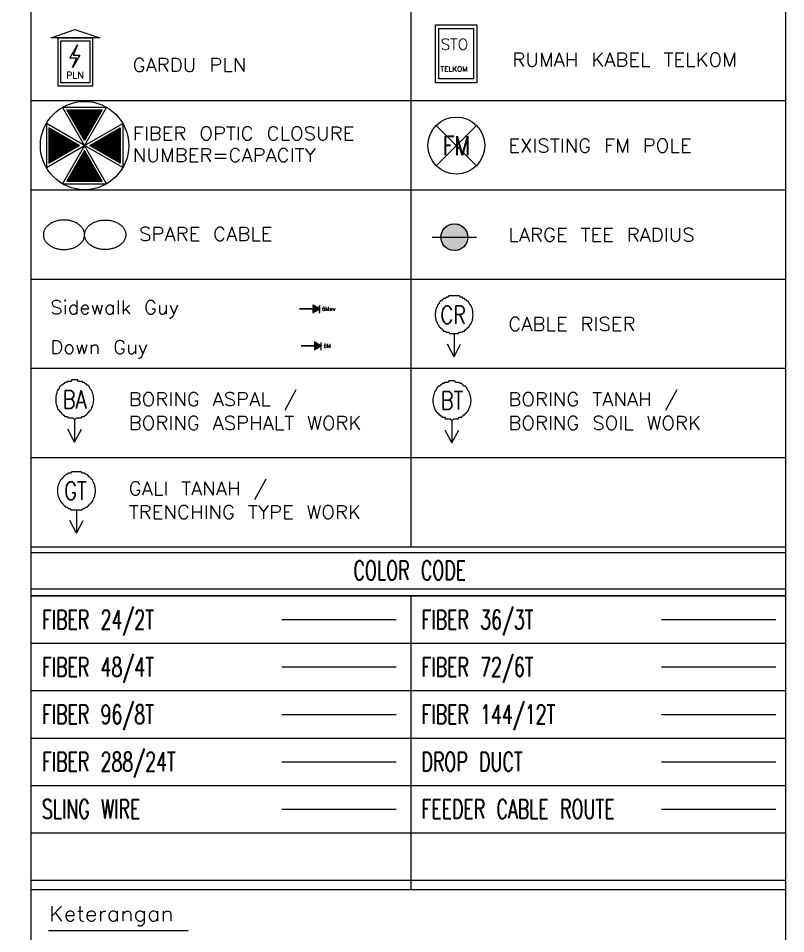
# Model space of a CAD drawing. Extents: x 2091.8 to 2122.7, y 1552.4 to 1562.7.
# Drawn here: x 2120.623 to 2122.715, y 1557.776 to 1560.271 of the extents above; entities that cross this region are included whole.
import ezdxf
from ezdxf.enums import TextEntityAlignment as Align

# ---------------------------------------------------------------- set-up
doc = ezdxf.new("R2010")
doc.units = 0
doc.linetypes.add('DASHED', pattern=[19.05, 12.7, -6.35])
doc.layers.get('0').update_dxf_attribs({"linetype": 'CONTINUOUS'})
for name, color, linetype in [('BA', 255, 'CONTINUOUS'), ('BT', 7, 'CONTINUOUS'), ('CLOSURE', 1, 'CONTINUOUS'), ('COIL', 1, 'CONTINUOUS'), ('CR', 255, 'CONTINUOUS'), ('DROP_DUCT', 170, 'DASHED'), ('EXT_FM_POLE', 7, 'CONTINUOUS'), ('FEEDER', 7, 'CONTINUOUS'), ('FO_144_CORE', 62, 'CONTINUOUS'), ('FO_24_CORE', 3, 'CONTINUOUS'), ('FO_288_CORE', 30, 'CONTINUOUS'), ('FO_36_CORE', 232, 'CONTINUOUS'), ('FO_48_CORE', 6, 'CONTINUOUS'), ('FO_72_CORE', 34, 'CONTINUOUS'), ('FO_96_CORE', 1, 'CONTINUOUS'), ('GARDU_PLN', 7, 'CONTINUOUS'), ('GT', 7, 'CONTINUOUS'), ('LARGE_TEE_RADIUS', 172, 'CONTINUOUS'), ('NEW_DOWN_GUY', 7, 'CONTINUOUS'), ('NEW_SIDEWALK_GUY', 7, 'CONTINUOUS'), ('PLN', 250, 'CONTINUOUS'), ('RUMAH_KABEL_TELKOM', 7, 'CONTINUOUS'), ('SLING_WIRE', 4, 'CONTINUOUS'), ('TELKOM', 5, 'CONTINUOUS'), ('TITLE_BLOCK', 7, 'CONTINUOUS')]:
    doc.layers.add(name, color=color, linetype=linetype)
doc.styles.add('MANNO', font='txt.shx', dxfattribs={"height": 1.8})
doc.styles.add('MANTP', font='txt.shx', dxfattribs={"height": 1.4})
doc.styles.get("Standard").update_dxf_attribs({"font": 'txt.shx'})
doc.styles.add('TITLE_BLOCK_2', font='txt.shx')
doc.styles.add('TITLE_BLOCK_3', font='txt.shx')
doc.styles.add('TITLE_BLOCK_V21_-_DEFAULT0', font='txt.shx')
doc.styles.add('TITLE_BLOCK_V21_-_DEFAULT1', font='txt.shx')

# ---------------------------------------------------------------- blocks, each defined once
blk = doc.blocks.new('GT1')
at = {"layer": 'TITLE_BLOCK', "color": 7, "linetype": 'CONTINUOUS'}
for p, q in [((710893.5, 9312491.79), (710893.5, 9312484.06)), ((710893.5, 9312484.06), (710891.27, 9312488.3)), ((710893.5, 9312484.06), (710895.77, 9312488.3))]:
    blk.add_line(p, q, dxfattribs=at)
at = {"layer": 'TITLE_BLOCK', "color": 7, "linetype": 'CONTINUOUS', "flags": 128}
blk.add_lwpolyline([(710899.85, 9312498.22), (710899.85, 9312498.7), (710899.8, 9312498.7), (710899.76, 9312499.12), (710899.76, 9312499.55), (710899.64, 9312499.55), (710899.59, 9312500.02), (710899.46, 9312500.47), (710899.33, 9312500.47), (710899.17, 9312500.94), (710899.09, 9312501.36), (710898.95, 9312501.36), (710898.82, 9312501.79), (710898.57, 9312501.79), (710898.4, 9312502.26), (710898.22, 9312502.26), (710897.98, 9312502.68), (710897.81, 9312502.68), (710897.51, 9312503.16), (710897.3, 9312503.16), (710897.04, 9312503.63), (710896.76, 9312503.63), (710896.48, 9312503.63), (710896.24, 9312504.07), (710895.94, 9312504.07), (710895.65, 9312504.07), (710895.35, 9312504.07), (710895.02, 9312504.45), (710894.76, 9312504.45), (710894.38, 9312504.45), (710894.11, 9312504.45), (710893.8, 9312504.45), (710893.5, 9312504.45), (710893.18, 9312504.45), (710892.88, 9312504.45), (710892.56, 9312504.45), (710892.24, 9312504.45), (710891.99, 9312504.45), (710891.66, 9312504.07), (710891.32, 9312504.07), (710891.05, 9312504.07), (710890.76, 9312504.07), (710890.47, 9312503.63), (710890.22, 9312503.63), (710889.96, 9312503.63), (710889.72, 9312503.16), (710889.45, 9312503.16), (710889.23, 9312502.68), (710889.03, 9312502.68), (710888.79, 9312502.26), (710888.62, 9312502.26), (710888.37, 9312501.79), (710888.15, 9312501.79), (710888.06, 9312501.36), (710887.91, 9312501.36), (710887.72, 9312500.94), (710887.59, 9312500.47), (710887.51, 9312500.47), (710887.45, 9312500.02), (710887.35, 9312499.55), (710887.26, 9312499.55), (710887.23, 9312499.12), (710887.18, 9312498.7), (710887.18, 9312498.7), (710887.18, 9312498.22), (710887.18, 9312497.79), (710887.18, 9312497.79), (710887.23, 9312497.28), (710887.26, 9312496.83), (710887.35, 9312496.83), (710887.45, 9312496.34), (710887.51, 9312495.9), (710887.59, 9312495.9), (710887.72, 9312495.46), (710887.91, 9312495.01), (710888.06, 9312495.01), (710888.15, 9312494.57), (710888.37, 9312494.57), (710888.62, 9312494.11), (710888.79, 9312494.11), (710889.03, 9312493.63), (710889.23, 9312493.63), (710889.45, 9312493.21), (710889.72, 9312493.21), (710889.96, 9312492.75), (710890.22, 9312492.75), (710890.47, 9312492.75), (710890.76, 9312492.29), (710891.05, 9312492.29), (710891.32, 9312492.29), (710891.66, 9312491.88), (710891.99, 9312491.88), (710892.24, 9312491.88), (710892.56, 9312491.88), (710892.88, 9312491.88), (710893.18, 9312491.88), (710893.5, 9312491.88), (710893.8, 9312491.88), (710894.11, 9312491.88), (710894.38, 9312491.88), (710894.76, 9312491.88), (710895.02, 9312491.88), (710895.35, 9312491.88), (710895.65, 9312492.29), (710895.94, 9312492.29), (710896.24, 9312492.29), (710896.48, 9312492.75), (710896.76, 9312492.75), (710897.04, 9312492.75), (710897.3, 9312493.21), (710897.51, 9312493.21), (710897.81, 9312493.63), (710897.98, 9312493.63), (710898.22, 9312494.11), (710898.4, 9312494.11), (710898.57, 9312494.57), (710898.82, 9312494.57), (710898.95, 9312495.01), (710899.09, 9312495.01), (710899.17, 9312495.46), (710899.33, 9312495.9), (710899.46, 9312495.9), (710899.59, 9312496.34), (710899.64, 9312496.83), (710899.76, 9312496.83), (710899.76, 9312497.28), (710899.8, 9312497.79), (710899.85, 9312497.79), (710899.85, 9312498.22)], dxfattribs=at)
at = {"layer": 'TITLE_BLOCK', "color": 7, "linetype": 'CONTINUOUS', "style": 'TITLE_BLOCK_V21_-_DEFAULT1', "width": 0.799069}
blk.add_text('GT', height=5.929, dxfattribs=at).set_placement((710893.18, 9312495.19), align=Align.CENTER)
blk = doc.blocks.new('*U58')
at = {"linetype": 'CONTINUOUS'}
for p, q in [((-7.17, 0), (-4.98, 1.31)), ((-4.98, 1.31), (-4.98, 0)), ((-7.17, 0), (-7.17, 0)), ((-7.17, -0.01), (-7.17, 0)), ((-4.98, -1.31), (-7.17, -0.01)), ((-7.17, -0.01), (-7.17, -0.01)), ((-4.98, 0), (-5, 0)), ((-5, 0), (-5, -0.01)), ((-5, -0.01), (-4.98, -1.31)), ((-5, -0.01), (-5, -0.01))]:
    blk.add_line(p, q, dxfattribs=at)
at = {"linetype": 'CONTINUOUS', "extrusion": (0, 0, -1)}
for points in [[(4.98, 1.31), (4.98, 0), (7.17, 0)], [(7.17, 0), (5, 0), (7.17, 0)], [(7.17, 0), (4.98, 0), (5, 0)], [(7.17, 0), (5, -0.01), (7.17, -0.01)], [(7.17, 0), (5, 0), (5, -0.01)], [(7.17, -0.01), (5, -0.01), (4.98, -1.31)], [(7.17, -0.01), (5, -0.01), (7.17, -0.01)], [(7.17, -0.01), (5, -0.01), (5, -0.01)]]:
    blk.add_solid(points, dxfattribs=at)
blk = doc.blocks.new('10MGUY')
at = {"color": 5}
for p, q in [((-4.97, 1.32), (-7.17, -0.01)), ((-4.98, 1.32), (-7.17, -0.01)), ((-7.16, -1.26), (-7.17, 1.24)), ((-7.17, -1.26), (-7.17, 1.24)), ((-5, 0), (0, 0)), ((-4.98, -1.31), (-4.98, 1.32)), ((-4.97, -1.31), (-4.97, 1.32)), ((-7.17, -0.01), (-4.97, -1.31))]:
    blk.add_line(p, q, dxfattribs=at)
at = {"const_width": 0.5}
for points in [[(0, 0), (-4.98, 0.01), (-4.98, 1.31), (-7.17, -0.01), (-4.98, -1.31), (-5, 0)], [(-7.17, -1.26), (-7.17, 1.6)]]:
    blk.add_lwpolyline(points, dxfattribs=at)
at = {"linetype": 'CONTINUOUS'}
blk.add_blockref('*U58', (0, 0), dxfattribs=at)
at = {"style": 'MANNO'}
blk.add_attdef('SIZE', text='', height=1.8, rotation=0.0531, dxfattribs=at).set_placement((-2.74, 1.81), align=Align.CENTER)
at = {"color": 8, "style": 'MANTP'}
blk.add_attdef('TYPE', text='', height=1.4, rotation=0.0531, dxfattribs=at).set_placement((-8.11, -0.01), align=Align.MIDDLE_RIGHT)
blk = doc.blocks.new('*X36')
at = {"color": 0}
for p, q in [((-2.777, -1.372), (-2.777, 1.372)), ((-2.745, -1.354), (-2.745, 1.354)), ((-2.713, -1.335), (-2.713, 1.335)), ((-2.681, -1.317), (-2.681, 1.317)), ((-2.65, -1.299), (-2.65, 1.299)), ((-2.618, -1.28), (-2.618, 1.28)), ((-2.586, -1.262), (-2.586, 1.262)), ((-2.554, -1.244), (-2.554, 1.244)), ((-2.523, -1.225), (-2.523, 1.225)), ((-2.491, -1.207), (-2.491, 1.207)), ((-2.459, -1.189), (-2.459, 1.189)), ((-2.427, -1.17), (-2.427, 1.17)), ((-2.396, -1.152), (-2.396, 1.152)), ((-2.364, -1.134), (-2.364, 1.134)), ((-2.332, -1.115), (-2.332, 1.115)), ((-2.3, -1.097), (-2.3, 1.097)), ((-2.269, -1.079), (-2.269, 1.079)), ((-2.237, -1.061), (-2.237, 1.061)), ((-2.205, -1.042), (-2.205, 1.042)), ((-2.173, -1.024), (-2.173, 1.024)), ((-2.142, -1.006), (-2.142, 1.006)), ((-2.11, -0.987), (-2.11, 0.987)), ((-2.078, -0.969), (-2.078, 0.969)), ((-2.046, -0.951), (-2.046, 0.951)), ((-2.015, -0.932), (-2.015, 0.932)), ((-1.983, -0.914), (-1.983, 0.914)), ((-1.951, -0.896), (-1.951, 0.896)), ((-1.919, -0.877), (-1.919, 0.877)), ((-1.888, -0.859), (-1.888, 0.859)), ((-1.856, -0.841), (-1.856, 0.841)), ((-1.824, -0.822), (-1.824, 0.822)), ((-1.792, -0.804), (-1.792, 0.804)), ((-1.761, -0.786), (-1.761, 0.786)), ((-1.729, -0.767), (-1.729, 0.767)), ((-1.697, -0.749), (-1.697, 0.749)), ((-1.665, -0.731), (-1.665, 0.731)), ((1.668, -0.732), (1.668, 0.732)), ((1.7, -0.751), (1.7, 0.751)), ((1.732, -0.769), (1.732, 0.769)), ((1.764, -0.787), (1.764, 0.787)), ((1.795, -0.806), (1.795, 0.806)), ((1.827, -0.824), (1.827, 0.824)), ((1.859, -0.842), (1.859, 0.842)), ((1.891, -0.861), (1.891, 0.861)), ((1.922, -0.879), (1.922, 0.879)), ((1.954, -0.897), (1.954, 0.897)), ((1.986, -0.916), (1.986, 0.916)), ((2.018, -0.934), (2.018, 0.934)), ((2.049, -0.952), (2.049, 0.952)), ((2.081, -0.971), (2.081, 0.971)), ((2.113, -0.989), (2.113, 0.989)), ((2.145, -1.007), (2.145, 1.007)), ((2.176, -1.026), (2.176, 1.026)), ((2.208, -1.044), (2.208, 1.044)), ((2.24, -1.062), (2.24, 1.062)), ((2.272, -1.081), (2.272, 1.081)), ((2.303, -1.099), (2.303, 1.099)), ((2.335, -1.117), (2.335, 1.117)), ((2.367, -1.136), (2.367, 1.136)), ((2.399, -1.154), (2.399, 1.154)), ((2.43, -1.172), (2.43, 1.172)), ((2.462, -1.191), (2.462, 1.191)), ((2.494, -1.209), (2.494, 1.209)), ((2.526, -1.227), (2.526, 1.227)), ((2.557, -1.246), (2.557, 1.246)), ((2.589, -1.264), (2.589, 1.264)), ((2.621, -1.282), (2.621, 1.282)), ((2.653, -1.301), (2.653, 1.301)), ((2.684, -1.319), (2.684, 1.319)), ((2.716, -1.337), (2.716, 1.337)), ((2.748, -1.356), (2.748, 1.356)), ((2.78, -1.374), (2.78, 1.374)), ((-1.634, -0.712), (-1.634, 0.712)), ((-1.602, -0.694), (-1.602, 0.694)), ((-1.57, -0.676), (-1.57, 0.676)), ((-1.538, -0.657), (-1.538, 0.657)), ((-1.507, -0.639), (-1.507, 0.639)), ((-1.475, -0.621), (-1.475, 0.621)), ((-1.443, -0.602), (-1.443, 0.602)), ((-1.411, -0.584), (-1.411, 0.584)), ((-1.38, -0.566), (-1.38, 0.566)), ((-1.348, -0.547), (-1.348, 0.547)), ((-1.316, -0.529), (-1.316, 0.529)), ((-1.284, -0.511), (-1.284, 0.511)), ((-1.253, -0.492), (-1.253, 0.492)), ((-1.221, -0.474), (-1.221, 0.474)), ((-1.189, -0.456), (-1.189, 0.456)), ((-1.157, -0.437), (-1.157, 0.437)), ((-1.126, -0.419), (-1.126, 0.419)), ((-1.094, -0.401), (-1.094, 0.401)), ((-1.062, -0.382), (-1.062, 0.382)), ((-1.03, -0.364), (-1.03, 0.364)), ((-0.999, -0.346), (-0.999, 0.346)), ((-0.967, -0.327), (-0.967, 0.327)), ((-0.935, -0.309), (-0.935, 0.309)), ((-0.903, -0.291), (-0.903, 0.291)), ((-0.872, -0.272), (-0.872, 0.272)), ((-0.84, -0.254), (-0.84, 0.254)), ((-0.808, -0.236), (-0.808, 0.236)), ((-0.776, -0.217), (-0.776, 0.217)), ((-0.745, -0.199), (-0.745, 0.199)), ((-0.713, -0.181), (-0.713, 0.181)), ((-0.681, -0.162), (-0.681, 0.162)), ((-0.649, -0.144), (-0.649, 0.144)), ((-0.618, -0.126), (-0.618, 0.126)), ((-0.586, -0.107), (-0.586, 0.107)), ((-0.554, -0.089), (-0.554, 0.089)), ((-0.522, -0.071), (-0.522, 0.071)), ((-0.491, -0.052), (-0.491, 0.052)), ((-0.459, -0.034), (-0.459, 0.034)), ((-0.427, -0.016), (-0.427, 0.016)), ((0.43, -0.017), (0.43, 0.017)), ((0.462, -0.036), (0.462, 0.036)), ((0.494, -0.054), (0.494, 0.054)), ((0.525, -0.072), (0.525, 0.072)), ((0.557, -0.091), (0.557, 0.091)), ((0.589, -0.109), (0.589, 0.109)), ((0.621, -0.127), (0.621, 0.127)), ((0.652, -0.146), (0.652, 0.146)), ((0.684, -0.164), (0.684, 0.164)), ((0.716, -0.182), (0.716, 0.182)), ((0.748, -0.201), (0.748, 0.201)), ((0.779, -0.219), (0.779, 0.219)), ((0.811, -0.237), (0.811, 0.237)), ((0.843, -0.256), (0.843, 0.256)), ((0.875, -0.274), (0.875, 0.274)), ((0.906, -0.292), (0.906, 0.292)), ((0.938, -0.311), (0.938, 0.311)), ((0.97, -0.329), (0.97, 0.329)), ((1.002, -0.347), (1.002, 0.347)), ((1.033, -0.366), (1.033, 0.366)), ((1.065, -0.384), (1.065, 0.384)), ((1.097, -0.402), (1.097, 0.402)), ((1.129, -0.421), (1.129, 0.421)), ((1.16, -0.439), (1.16, 0.439)), ((1.192, -0.457), (1.192, 0.457)), ((1.224, -0.476), (1.224, 0.476)), ((1.256, -0.494), (1.256, 0.494)), ((1.287, -0.512), (1.287, 0.512)), ((1.319, -0.531), (1.319, 0.531)), ((1.351, -0.549), (1.351, 0.549)), ((1.383, -0.567), (1.383, 0.567)), ((1.414, -0.586), (1.414, 0.586)), ((1.446, -0.604), (1.446, 0.604)), ((1.478, -0.622), (1.478, 0.622)), ((1.51, -0.641), (1.51, 0.641)), ((1.541, -0.659), (1.541, 0.659)), ((1.573, -0.677), (1.573, 0.677)), ((1.605, -0.696), (1.605, 0.696)), ((1.637, -0.714), (1.637, 0.714))]:
    blk.add_line(p, q, dxfattribs=at)
blk = doc.blocks.new('*X37')
at = {"color": 0}
for p, q in [((1.374, 2.78), (-1.374, 2.78)), ((1.356, 2.748), (-1.356, 2.748)), ((1.337, 2.716), (-1.337, 2.716)), ((1.319, 2.684), (-1.319, 2.684)), ((1.301, 2.653), (-1.301, 2.653)), ((1.282, 2.621), (-1.282, 2.621)), ((1.264, 2.589), (-1.264, 2.589)), ((1.246, 2.557), (-1.246, 2.557)), ((1.227, 2.526), (-1.227, 2.526)), ((1.209, 2.494), (-1.209, 2.494)), ((1.191, 2.462), (-1.191, 2.462)), ((1.172, 2.43), (-1.172, 2.43)), ((1.154, 2.399), (-1.154, 2.399)), ((1.136, 2.367), (-1.136, 2.367)), ((1.117, 2.335), (-1.117, 2.335)), ((1.099, 2.303), (-1.099, 2.303)), ((1.081, 2.272), (-1.081, 2.272)), ((1.062, 2.24), (-1.062, 2.24)), ((1.044, 2.208), (-1.044, 2.208)), ((1.026, 2.176), (-1.026, 2.176)), ((1.007, 2.145), (-1.007, 2.145)), ((0.989, 2.113), (-0.989, 2.113)), ((0.971, 2.081), (-0.971, 2.081)), ((0.952, 2.049), (-0.952, 2.049)), ((0.934, 2.018), (-0.934, 2.018)), ((0.916, 1.986), (-0.916, 1.986)), ((0.897, 1.954), (-0.897, 1.954)), ((0.879, 1.922), (-0.879, 1.922)), ((0.861, 1.891), (-0.861, 1.891)), ((0.842, 1.859), (-0.842, 1.859)), ((0.824, 1.827), (-0.824, 1.827)), ((0.806, 1.795), (-0.806, 1.795)), ((0.787, 1.764), (-0.787, 1.764)), ((0.769, 1.732), (-0.769, 1.732)), ((0.751, 1.7), (-0.751, 1.7)), ((0.732, 1.668), (-0.732, 1.668)), ((0.714, 1.637), (-0.714, 1.637)), ((0.696, 1.605), (-0.696, 1.605)), ((0.677, 1.573), (-0.677, 1.573)), ((0.659, 1.541), (-0.659, 1.541)), ((0.641, 1.51), (-0.641, 1.51)), ((0.622, 1.478), (-0.622, 1.478)), ((0.604, 1.446), (-0.604, 1.446)), ((0.586, 1.414), (-0.586, 1.414)), ((0.567, 1.383), (-0.567, 1.383)), ((0.549, 1.351), (-0.549, 1.351)), ((0.531, 1.319), (-0.531, 1.319)), ((0.512, 1.287), (-0.512, 1.287)), ((0.494, 1.256), (-0.494, 1.256)), ((0.476, 1.224), (-0.476, 1.224)), ((0.457, 1.192), (-0.457, 1.192)), ((0.439, 1.16), (-0.439, 1.16)), ((0.421, 1.129), (-0.421, 1.129)), ((0.402, 1.097), (-0.402, 1.097)), ((0.384, 1.065), (-0.384, 1.065)), ((0.366, 1.033), (-0.366, 1.033)), ((0.347, 1.002), (-0.347, 1.002)), ((0.329, 0.97), (-0.329, 0.97)), ((0.311, 0.938), (-0.311, 0.938)), ((0.292, 0.906), (-0.292, 0.906)), ((0.274, 0.875), (-0.274, 0.875)), ((0.256, 0.843), (-0.256, 0.843)), ((0.237, 0.811), (-0.237, 0.811)), ((0.219, 0.779), (-0.219, 0.779)), ((0.201, 0.748), (-0.201, 0.748)), ((0.182, 0.716), (-0.182, 0.716)), ((0.164, 0.684), (-0.164, 0.684)), ((0.146, 0.652), (-0.146, 0.652)), ((0.127, 0.621), (-0.127, 0.621)), ((0.109, 0.589), (-0.109, 0.589)), ((0.091, 0.557), (-0.091, 0.557)), ((0.072, 0.525), (-0.072, 0.525)), ((0.054, 0.494), (-0.054, 0.494)), ((0.036, 0.462), (-0.036, 0.462)), ((0.017, 0.43), (-0.017, 0.43)), ((0.181, -0.713), (-0.181, -0.713)), ((0.162, -0.681), (-0.162, -0.681)), ((0.144, -0.649), (-0.144, -0.649)), ((0.126, -0.618), (-0.126, -0.618)), ((0.107, -0.586), (-0.107, -0.586)), ((0.089, -0.554), (-0.089, -0.554)), ((0.071, -0.522), (-0.071, -0.522)), ((0.052, -0.491), (-0.052, -0.491)), ((0.034, -0.459), (-0.034, -0.459)), ((0.016, -0.427), (-0.016, -0.427)), ((0.584, -1.411), (-0.584, -1.411)), ((0.566, -1.38), (-0.566, -1.38)), ((0.547, -1.348), (-0.547, -1.348)), ((0.529, -1.316), (-0.529, -1.316)), ((0.511, -1.284), (-0.511, -1.284)), ((0.492, -1.253), (-0.492, -1.253)), ((0.474, -1.221), (-0.474, -1.221)), ((0.456, -1.189), (-0.456, -1.189)), ((0.437, -1.157), (-0.437, -1.157)), ((0.419, -1.126), (-0.419, -1.126)), ((0.401, -1.094), (-0.401, -1.094)), ((0.382, -1.062), (-0.382, -1.062)), ((0.364, -1.03), (-0.364, -1.03)), ((0.346, -0.999), (-0.346, -0.999)), ((0.327, -0.967), (-0.327, -0.967)), ((0.309, -0.935), (-0.309, -0.935)), ((0.291, -0.903), (-0.291, -0.903)), ((0.272, -0.872), (-0.272, -0.872)), ((0.254, -0.84), (-0.254, -0.84)), ((0.236, -0.808), (-0.236, -0.808)), ((0.217, -0.776), (-0.217, -0.776)), ((0.199, -0.745), (-0.199, -0.745)), ((1.006, -2.142), (-1.006, -2.142)), ((0.987, -2.11), (-0.987, -2.11)), ((0.969, -2.078), (-0.969, -2.078)), ((0.951, -2.046), (-0.951, -2.046)), ((0.932, -2.015), (-0.932, -2.015)), ((0.914, -1.983), (-0.914, -1.983)), ((0.896, -1.951), (-0.896, -1.951)), ((0.877, -1.919), (-0.877, -1.919)), ((0.859, -1.888), (-0.859, -1.888)), ((0.841, -1.856), (-0.841, -1.856)), ((0.822, -1.824), (-0.822, -1.824)), ((0.804, -1.792), (-0.804, -1.792)), ((0.786, -1.761), (-0.786, -1.761)), ((0.767, -1.729), (-0.767, -1.729)), ((0.749, -1.697), (-0.749, -1.697)), ((0.731, -1.665), (-0.731, -1.665)), ((0.712, -1.634), (-0.712, -1.634)), ((0.694, -1.602), (-0.694, -1.602)), ((0.676, -1.57), (-0.676, -1.57)), ((0.657, -1.538), (-0.657, -1.538)), ((0.639, -1.507), (-0.639, -1.507)), ((0.621, -1.475), (-0.621, -1.475)), ((0.602, -1.443), (-0.602, -1.443)), ((1.372, -2.777), (-1.372, -2.777)), ((1.354, -2.745), (-1.354, -2.745)), ((1.335, -2.713), (-1.335, -2.713)), ((1.317, -2.681), (-1.317, -2.681)), ((1.299, -2.65), (-1.299, -2.65)), ((1.28, -2.618), (-1.28, -2.618)), ((1.262, -2.586), (-1.262, -2.586)), ((1.244, -2.554), (-1.244, -2.554)), ((1.225, -2.523), (-1.225, -2.523)), ((1.207, -2.491), (-1.207, -2.491)), ((1.189, -2.459), (-1.189, -2.459)), ((1.17, -2.427), (-1.17, -2.427)), ((1.152, -2.396), (-1.152, -2.396)), ((1.134, -2.364), (-1.134, -2.364)), ((1.115, -2.332), (-1.115, -2.332)), ((1.097, -2.3), (-1.097, -2.3)), ((1.079, -2.269), (-1.079, -2.269)), ((1.061, -2.237), (-1.061, -2.237)), ((1.042, -2.205), (-1.042, -2.205)), ((1.024, -2.173), (-1.024, -2.173))]:
    blk.add_line(p, q, dxfattribs=at)
blk = doc.blocks.new('*U35')
at = {"color": 0, "linetype": 'ByBlock'}
for points in [[(0, 0), (-1.732, 3), (1.732, 3)], [(0, 0.4), (-1.386, 2.8), (1.386, 2.8)], [(0, 0), (-3, 1.732), (-3, -1.732)], [(0, 0), (3, 1.732), (3, -1.732)], [(-0.4, 0), (-2.8, 1.386), (-2.8, -1.386)], [(0.4, 0), (2.8, 1.386), (2.8, -1.386)], [(0, 0), (-1.732, -3), (1.732, -3)], [(0, -0.4), (-1.386, -2.8), (1.386, -2.8)]]:
    blk.add_lwpolyline(points, close=True, dxfattribs=at)
blk.add_circle((0, 0), 3.464, dxfattribs=at)
at = {"color": 0, "linetype": 'CONTINUOUS'}
for name in ['*X37', '*X36']:
    blk.add_blockref(name, (0, 0), dxfattribs=at)
at = {"color": 5}
blk.add_attdef('CLOSURE', text='', height=2.5, dxfattribs=at).set_placement((0, 0), align=Align.MIDDLE_CENTER)
blk = doc.blocks.new('SPARE')
at = {"color": 0, "linetype": 'ByBlock'}
for points in [[(0, 0, 0), (-0.002, 0.057, 0), (-0.008, 0.113, 0), (-0.018, 0.17, 0), (-0.031, 0.225, 0), (-0.048, 0.281, 0), (-0.07, 0.335, 0), (-0.095, 0.389, 0), (-0.123, 0.442, 0), (-0.155, 0.494, 0), (-0.191, 0.545, 0), (-0.23, 0.594, 0), (-0.273, 0.642, 0), (-0.318, 0.688, 0), (-0.367, 0.733, 0), (-0.419, 0.776, 0), (-0.474, 0.817, 0), (-0.531, 0.856, 0), (-0.591, 0.893, 0), (-0.654, 0.928, 0), (-0.719, 0.961, 0), (-0.786, 0.991, 0), (-0.855, 1.019, 0), (-0.926, 1.044, 0), (-0.998, 1.067, 0), (-1.073, 1.088, 0), (-1.148, 1.106, 0), (-1.224, 1.121, 0), (-1.302, 1.133, 0), (-1.38, 1.143, 0), (-1.459, 1.15, 0), (-1.538, 1.154, 0), (-1.617, 1.155, 0), (-1.697, 1.154, 0), (-1.776, 1.15, 0), (-1.855, 1.143, 0), (-1.933, 1.133, 0), (-2.01, 1.121, 0), (-2.087, 1.106, 0), (-2.162, 1.088, 0), (-2.236, 1.067, 0), (-2.309, 1.044, 0), (-2.38, 1.019, 0), (-2.449, 0.991, 0), (-2.516, 0.961, 0), (-2.581, 0.928, 0), (-2.643, 0.893, 0), (-2.704, 0.856, 0), (-2.761, 0.817, 0), (-2.816, 0.776, 0), (-2.868, 0.733, 0), (-2.917, 0.688, 0), (-2.962, 0.642, 0), (-3.005, 0.594, 0), (-3.044, 0.545, 0), (-3.08, 0.494, 0), (-3.112, 0.442, 0), (-3.14, 0.389, 0), (-3.165, 0.335, 0), (-3.186, 0.281, 0), (-3.204, 0.225, 0), (-3.217, 0.17, 0), (-3.227, 0.113, 0), (-3.233, 0.057, 0), (-3.235, 0, 0), (-3.233, -0.057, 0), (-3.227, -0.113, 0), (-3.217, -0.17, 0), (-3.204, -0.225, 0), (-3.186, -0.281, 0), (-3.165, -0.335, 0), (-3.14, -0.389, 0), (-3.112, -0.442, 0), (-3.08, -0.494, 0), (-3.044, -0.545, 0), (-3.005, -0.594, 0), (-2.962, -0.642, 0), (-2.917, -0.688, 0), (-2.868, -0.733, 0), (-2.816, -0.776, 0), (-2.761, -0.817, 0), (-2.704, -0.856, 0), (-2.643, -0.893, 0), (-2.581, -0.928, 0), (-2.516, -0.961, 0), (-2.449, -0.991, 0), (-2.38, -1.019, 0), (-2.309, -1.044, 0), (-2.236, -1.067, 0), (-2.162, -1.088, 0), (-2.087, -1.106, 0), (-2.01, -1.121, 0), (-1.933, -1.133, 0), (-1.855, -1.143, 0), (-1.776, -1.15, 0), (-1.697, -1.154, 0), (-1.617, -1.155, 0), (-1.538, -1.154, 0), (-1.459, -1.15, 0), (-1.38, -1.143, 0), (-1.302, -1.133, 0), (-1.224, -1.121, 0), (-1.148, -1.106, 0), (-1.073, -1.088, 0), (-0.998, -1.067, 0), (-0.926, -1.044, 0), (-0.855, -1.019, 0), (-0.786, -0.991, 0), (-0.719, -0.961, 0), (-0.654, -0.928, 0), (-0.591, -0.893, 0), (-0.531, -0.856, 0), (-0.474, -0.817, 0), (-0.419, -0.776, 0), (-0.367, -0.733, 0), (-0.318, -0.688, 0), (-0.273, -0.642, 0), (-0.23, -0.594, 0), (-0.191, -0.545, 0), (-0.155, -0.494, 0), (-0.123, -0.442, 0), (-0.095, -0.389, 0), (-0.07, -0.335, 0), (-0.048, -0.281, 0), (-0.031, -0.225, 0), (-0.018, -0.17, 0), (-0.008, -0.113, 0), (-0.002, -0.057, 0), (0, 0, 0)], [(0, 0, 0), (0.002, 0.057, 0), (0.008, 0.113, 0), (0.018, 0.17, 0), (0.031, 0.225, 0), (0.048, 0.281, 0), (0.07, 0.335, 0), (0.095, 0.389, 0), (0.123, 0.442, 0), (0.155, 0.494, 0), (0.191, 0.545, 0), (0.23, 0.594, 0), (0.273, 0.642, 0), (0.318, 0.688, 0), (0.367, 0.733, 0), (0.419, 0.776, 0), (0.474, 0.817, 0), (0.531, 0.856, 0), (0.591, 0.893, 0), (0.654, 0.928, 0), (0.719, 0.961, 0), (0.786, 0.991, 0), (0.855, 1.019, 0), (0.926, 1.044, 0), (0.998, 1.067, 0), (1.073, 1.088, 0), (1.148, 1.106, 0), (1.224, 1.121, 0), (1.302, 1.133, 0), (1.38, 1.143, 0), (1.459, 1.15, 0), (1.538, 1.154, 0), (1.617, 1.155, 0), (1.697, 1.154, 0), (1.776, 1.15, 0), (1.855, 1.143, 0), (1.933, 1.133, 0), (2.01, 1.121, 0), (2.087, 1.106, 0), (2.162, 1.088, 0), (2.236, 1.067, 0), (2.309, 1.044, 0), (2.38, 1.019, 0), (2.449, 0.991, 0), (2.516, 0.961, 0), (2.581, 0.928, 0), (2.643, 0.893, 0), (2.704, 0.856, 0), (2.761, 0.817, 0), (2.816, 0.776, 0), (2.868, 0.733, 0), (2.917, 0.688, 0), (2.962, 0.642, 0), (3.005, 0.594, 0), (3.044, 0.545, 0), (3.08, 0.494, 0), (3.112, 0.442, 0), (3.14, 0.389, 0), (3.165, 0.335, 0), (3.186, 0.281, 0), (3.204, 0.225, 0), (3.217, 0.17, 0), (3.227, 0.113, 0), (3.233, 0.057, 0), (3.235, 0, 0), (3.233, -0.057, 0), (3.227, -0.113, 0), (3.217, -0.17, 0), (3.204, -0.225, 0), (3.186, -0.281, 0), (3.165, -0.335, 0), (3.14, -0.389, 0), (3.112, -0.442, 0), (3.08, -0.494, 0), (3.044, -0.545, 0), (3.005, -0.594, 0), (2.962, -0.642, 0), (2.917, -0.688, 0), (2.868, -0.733, 0), (2.816, -0.776, 0), (2.761, -0.817, 0), (2.704, -0.856, 0), (2.643, -0.893, 0), (2.581, -0.928, 0), (2.516, -0.961, 0), (2.449, -0.991, 0), (2.38, -1.019, 0), (2.309, -1.044, 0), (2.236, -1.067, 0), (2.162, -1.088, 0), (2.087, -1.106, 0), (2.01, -1.121, 0), (1.933, -1.133, 0), (1.855, -1.143, 0), (1.776, -1.15, 0), (1.697, -1.154, 0), (1.617, -1.155, 0), (1.538, -1.154, 0), (1.459, -1.15, 0), (1.38, -1.143, 0), (1.302, -1.133, 0), (1.224, -1.121, 0), (1.148, -1.106, 0), (1.073, -1.088, 0), (0.998, -1.067, 0), (0.926, -1.044, 0), (0.855, -1.019, 0), (0.786, -0.991, 0), (0.719, -0.961, 0), (0.654, -0.928, 0), (0.591, -0.893, 0), (0.531, -0.856, 0), (0.474, -0.817, 0), (0.419, -0.776, 0), (0.367, -0.733, 0), (0.318, -0.688, 0), (0.273, -0.642, 0), (0.23, -0.594, 0), (0.191, -0.545, 0), (0.155, -0.494, 0), (0.123, -0.442, 0), (0.095, -0.389, 0), (0.07, -0.335, 0), (0.048, -0.281, 0), (0.031, -0.225, 0), (0.018, -0.17, 0), (0.008, -0.113, 0), (0.002, -0.057, 0), (0, 0, 0)]]:
    blk.add_polyline3d(points, dxfattribs=at)
blk = doc.blocks.new('TITLE_BLOCK_V21_-_DEFAULT$')
at = {"layer": 'TELKOM', "flags": 128}
for points in [[(-6.7, 9.43), (6.7, 9.43), (6.7, -9.43), (-6.7, -9.43), (-6.7, 9.43)], [(-5.67, 8.27), (5.64, 8.27), (5.64, -8.13), (-5.67, -8.13), (-5.67, 8.27)]]:
    blk.add_lwpolyline(points, dxfattribs=at)
at = {"layer": 'TELKOM'}
blk.add_text('STO', height=3.595, rotation=359.8649, dxfattribs=at).set_placement((-5.03, 4.95), align=Align.TOP_LEFT)
at = {"layer": 'TELKOM', "linetype": 'CONTINUOUS', "style": 'TITLE_BLOCK_V21_-_DEFAULT0', "width": 1.06772}
blk.add_text('TELKOM', height=1.622, dxfattribs=at).set_placement((-5.08, -5.69))
blk = doc.blocks.new('PLN')
at = {"layer": 'PLN', "color": 30, "flags": 128}
for points in [[(20836.18, -954.1), (20848.09, -949.98), (20848.19, -949.98)], [(20848.09, -949.98), (20860.55, -954.1), (20860.58, -954.1)], [(20860.55, -954.1), (20836.18, -954.1), (20836.26, -954.1)], [(20839.7, -954.13), (20856.85, -954.13), (20856.85, -978.27), (20839.7, -978.27), (20839.7, -954.13)], [(20839.72, -954.1), (20856.59, -954.1), (20857.07, -954.1)], [(20841.02, -955.62), (20855.49, -955.62), (20855.49, -976.61), (20841.02, -976.61), (20841.02, -955.62)], [(20845.55, -964.29), (20849.34, -957.68), (20849.37, -957.68)], [(20849.34, -957.68), (20847.32, -962.74), (20847.75, -962.74)], [(20850.61, -962.74), (20846.95, -968.92), (20846.95, -968.92)], [(20847.32, -962.74), (20850.61, -962.74), (20850.61, -962.74)], [(20845.55, -964.29), (20845.79, -964.29)], [(20848.86, -964.29), (20845.55, -964.29), (20845.79, -964.29)], [(20846.95, -968.92), (20848.86, -964.29), (20848.86, -964.29)]]:
    blk.add_lwpolyline(points, dxfattribs=at)
at = {"layer": 'PLN', "color": 30, "linetype": 'CONTINUOUS', "style": 'TITLE_BLOCK_V21_-_DEFAULT0', "width": 1.06772}
blk.add_text('PLN', height=3.245, dxfattribs=at).set_placement((20843.74, -974.37))
blk = doc.blocks.new('*U52')
at = {"layer": 'LARGE_TEE_RADIUS', "linetype": 'CONTINUOUS'}
for p, q in [((-0.777, 0.709), (-0.634, 0.839)), ((-0.634, 0.839), (-0.469, 0.942)), ((-0.469, 0.942), (-0.288, 1.012)), ((-0.288, 1.012), (-0.097, 1.047)), ((0.097, 1.047), (0.288, 1.012)), ((0.288, 1.012), (0.469, 0.942)), ((0.469, 0.942), (0.634, 0.839)), ((0.634, 0.839), (0.777, 0.709)), ((-1.052, 0), (-1.034, 0.193)), ((-1.034, -0.193), (-1.052, 0)), ((-1.034, 0.193), (-0.981, 0.38)), ((-0.981, 0.38), (-0.894, 0.554)), ((-0.894, 0.554), (-0.777, 0.709)), ((0.777, 0.709), (0.894, 0.554)), ((0.894, 0.554), (0.981, 0.38)), ((0.981, 0.38), (1.034, 0.193)), ((1.034, 0.193), (1.052, 0)), ((1.052, 0), (1.034, -0.193)), ((-0.981, -0.38), (-1.034, -0.193)), ((-0.894, -0.554), (-0.981, -0.38)), ((-0.777, -0.709), (-0.894, -0.554)), ((-0.634, -0.839), (-0.777, -0.709)), ((0.777, -0.709), (0.634, -0.839)), ((0.894, -0.554), (0.777, -0.709)), ((0.981, -0.38), (0.894, -0.554)), ((1.034, -0.193), (0.981, -0.38)), ((-0.469, -0.942), (-0.634, -0.839)), ((-0.288, -1.012), (-0.469, -0.942)), ((-0.097, -1.047), (-0.288, -1.012)), ((0.288, -1.012), (0.097, -1.047)), ((0.469, -0.942), (0.288, -1.012)), ((0.634, -0.839), (0.469, -0.942))]:
    blk.add_line(p, q, dxfattribs=at)
at = {"layer": 'LARGE_TEE_RADIUS', "linetype": 'CONTINUOUS', "extrusion": (0, 0, -1)}
for points in [[(0.634, 0.839), (-0.777, 0.709), (0.777, 0.709)], [(0.469, 0.942), (-0.634, 0.839), (0.634, 0.839)], [(0.634, 0.839), (-0.634, 0.839), (-0.777, 0.709)], [(0.288, 1.012), (-0.469, 0.942), (0.469, 0.942)], [(0.469, 0.942), (-0.469, 0.942), (-0.634, 0.839)], [(0.097, 1.047), (-0.288, 1.012), (0.288, 1.012)], [(0.288, 1.012), (-0.288, 1.012), (-0.469, 0.942)], [(0.097, 1.047), (-0.097, 1.047), (-0.288, 1.012)], [(1.034, 0.193), (-1.052, 0), (1.052, 0)], [(1.052, 0), (-1.034, -0.193), (1.034, -0.193)], [(1.052, 0), (-1.052, 0), (-1.034, -0.193)], [(0.981, 0.38), (-1.034, 0.193), (1.034, 0.193)], [(1.034, 0.193), (-1.034, 0.193), (-1.052, 0)], [(0.894, 0.554), (-0.981, 0.38), (0.981, 0.38)], [(0.981, 0.38), (-0.981, 0.38), (-1.034, 0.193)], [(0.777, 0.709), (-0.894, 0.554), (0.894, 0.554)], [(0.894, 0.554), (-0.894, 0.554), (-0.981, 0.38)], [(0.777, 0.709), (-0.777, 0.709), (-0.894, 0.554)], [(1.034, -0.193), (-0.981, -0.38), (0.981, -0.38)], [(1.034, -0.193), (-1.034, -0.193), (-0.981, -0.38)], [(0.981, -0.38), (-0.894, -0.554), (0.894, -0.554)], [(0.981, -0.38), (-0.981, -0.38), (-0.894, -0.554)], [(0.894, -0.554), (-0.777, -0.709), (0.777, -0.709)], [(0.894, -0.554), (-0.894, -0.554), (-0.777, -0.709)], [(0.777, -0.709), (-0.634, -0.839), (0.634, -0.839)], [(0.777, -0.709), (-0.777, -0.709), (-0.634, -0.839)], [(0.634, -0.839), (-0.469, -0.942), (0.469, -0.942)], [(0.634, -0.839), (-0.634, -0.839), (-0.469, -0.942)], [(0.469, -0.942), (-0.288, -1.012), (0.288, -1.012)], [(0.469, -0.942), (-0.469, -0.942), (-0.288, -1.012)], [(0.288, -1.012), (-0.097, -1.047), (0.097, -1.047)], [(0.288, -1.012), (-0.288, -1.012), (-0.097, -1.047)]]:
    blk.add_solid(points, dxfattribs=at)
blk = doc.blocks.new('LTR')
at = {"layer": 'LARGE_TEE_RADIUS', "linetype": 'CONTINUOUS'}
blk.add_line((-1.739, 0), (1.739, 0), dxfattribs=at)
at = {"layer": 'LARGE_TEE_RADIUS'}
blk.add_circle((0, 0), 1.052, dxfattribs=at)
at = {"layer": 'LARGE_TEE_RADIUS', "linetype": 'CONTINUOUS'}
blk.add_blockref('*U52', (0, 0), dxfattribs=at)
blk = doc.blocks.new('CR')
at = {"layer": 'TITLE_BLOCK', "color": 7, "linetype": 'CONTINUOUS'}
for p, q in [((710892.97, 9312603.14), (710892.97, 9312595.35)), ((710892.97, 9312595.35), (710890.82, 9312599.6)), ((710892.97, 9312595.35), (710895.16, 9312599.6))]:
    blk.add_line(p, q, dxfattribs=at)
at = {"layer": 'TITLE_BLOCK', "color": 7, "linetype": 'CONTINUOUS', "flags": 128}
blk.add_lwpolyline([(710899.35, 9312609.43), (710899.27, 9312609.85), (710899.27, 9312609.85), (710899.26, 9312610.34), (710899.19, 9312610.78), (710899.15, 9312610.78), (710899.08, 9312611.24), (710898.96, 9312611.69), (710898.87, 9312611.69), (710898.73, 9312612.14), (710898.58, 9312612.59), (710898.37, 9312612.59), (710898.27, 9312613), (710898.1, 9312613), (710897.92, 9312613.48), (710897.68, 9312613.92), (710897.45, 9312613.92), (710897.22, 9312613.92), (710896.98, 9312614.37), (710896.83, 9312614.37), (710896.49, 9312614.83), (710896.23, 9312614.83), (710895.96, 9312614.83), (710895.66, 9312615.28), (710895.49, 9312615.28), (710895.16, 9312615.28), (710894.79, 9312615.72), (710894.5, 9312615.72), (710894.17, 9312615.72), (710893.89, 9312615.72), (710893.56, 9312615.72), (710893.27, 9312615.72), (710892.97, 9312615.72), (710892.7, 9312615.72), (710892.43, 9312615.72), (710892.13, 9312615.72), (710891.83, 9312615.72), (710891.49, 9312615.72), (710891.2, 9312615.72), (710890.92, 9312615.28), (710890.63, 9312615.28), (710890.34, 9312615.28), (710889.99, 9312614.83), (710889.76, 9312614.83), (710889.49, 9312614.83), (710889.26, 9312614.37), (710889.03, 9312614.37), (710888.78, 9312613.92), (710888.51, 9312613.92), (710888.33, 9312613.92), (710888.12, 9312613.48), (710887.94, 9312613), (710887.79, 9312613), (710887.62, 9312612.59), (710887.44, 9312612.59), (710887.3, 9312612.14), (710887.12, 9312611.69), (710887.06, 9312611.69), (710886.93, 9312611.24), (710886.88, 9312610.78), (710886.78, 9312610.78), (710886.75, 9312610.34), (710886.68, 9312609.85), (710886.68, 9312609.85), (710886.64, 9312609.43), (710886.68, 9312608.93), (710886.68, 9312608.93), (710886.75, 9312608.46), (710886.78, 9312608.06), (710886.88, 9312608.06), (710886.93, 9312607.61), (710887.06, 9312607.13), (710887.12, 9312607.13), (710887.3, 9312606.7), (710887.44, 9312606.29), (710887.62, 9312606.29), (710887.79, 9312605.82), (710887.94, 9312605.82), (710888.12, 9312605.33), (710888.33, 9312605.33), (710888.51, 9312604.93), (710888.78, 9312604.93), (710889.03, 9312604.49), (710889.26, 9312604.49), (710889.49, 9312603.99), (710889.76, 9312603.99), (710889.99, 9312603.99), (710890.34, 9312603.6), (710890.63, 9312603.6), (710890.92, 9312603.6), (710891.2, 9312603.6), (710891.49, 9312603.18), (710891.83, 9312603.18), (710892.13, 9312603.18), (710892.43, 9312603.18), (710892.7, 9312603.18), (710892.97, 9312603.18), (710893.27, 9312603.18), (710893.56, 9312603.18), (710893.89, 9312603.18), (710894.17, 9312603.18), (710894.5, 9312603.18), (710894.79, 9312603.6), (710895.16, 9312603.6), (710895.49, 9312603.6), (710895.66, 9312603.6), (710895.96, 9312603.99), (710896.23, 9312603.99), (710896.49, 9312603.99), (710896.83, 9312604.49), (710896.98, 9312604.49), (710897.22, 9312604.93), (710897.45, 9312604.93), (710897.68, 9312605.33), (710897.92, 9312605.33), (710898.1, 9312605.82), (710898.27, 9312605.82), (710898.37, 9312606.29), (710898.58, 9312606.29), (710898.73, 9312606.7), (710898.87, 9312607.13), (710898.96, 9312607.13), (710899.08, 9312607.61), (710899.15, 9312608.06), (710899.19, 9312608.06), (710899.26, 9312608.46), (710899.27, 9312608.93), (710899.27, 9312608.93), (710899.35, 9312609.43)], dxfattribs=at)
at = {"layer": 'TITLE_BLOCK', "color": 7, "linetype": 'CONTINUOUS', "style": 'TITLE_BLOCK_V21_-_DEFAULT1', "width": 0.799069}
blk.add_text('CR', height=5.929, dxfattribs=at).set_placement((710892.7, 9312606.4), align=Align.CENTER)
blk = doc.blocks.new('BA')
at = {"layer": 'TITLE_BLOCK', "color": 7, "linetype": 'CONTINUOUS'}
for p, q in [((710893.2, 9312567.26), (710893.2, 9312559.44)), ((710893.2, 9312559.44), (710891, 9312563.74)), ((710893.2, 9312559.44), (710895.51, 9312563.74))]:
    blk.add_line(p, q, dxfattribs=at)
at = {"layer": 'TITLE_BLOCK', "color": 7, "linetype": 'CONTINUOUS', "flags": 128}
blk.add_lwpolyline([(710899.61, 9312573.78), (710899.61, 9312573.78), (710899.5, 9312574.23), (710899.5, 9312574.7), (710899.48, 9312574.7), (710899.38, 9312575.18), (710899.31, 9312575.62), (710899.22, 9312575.62), (710899.13, 9312576.06), (710899.01, 9312576.49), (710898.83, 9312576.49), (710898.7, 9312576.96), (710898.56, 9312576.96), (710898.34, 9312577.39), (710898.2, 9312577.86), (710897.96, 9312577.86), (710897.74, 9312578.31), (710897.52, 9312578.31), (710897.24, 9312578.31), (710897.03, 9312578.79), (710896.78, 9312578.79), (710896.49, 9312579.19), (710896.21, 9312579.19), (710895.96, 9312579.19), (710895.69, 9312579.61), (710895.37, 9312579.61), (710895.12, 9312579.61), (710894.8, 9312579.61), (710894.48, 9312579.61), (710894.19, 9312580.08), (710893.85, 9312580.08), (710893.51, 9312580.08), (710893.2, 9312580.08), (710892.93, 9312580.08), (710892.63, 9312580.08), (710892.25, 9312580.08), (710891.96, 9312579.61), (710891.68, 9312579.61), (710891.35, 9312579.61), (710891.08, 9312579.61), (710890.79, 9312579.61), (710890.58, 9312579.19), (710890.26, 9312579.19), (710889.94, 9312579.19), (710889.65, 9312578.79), (710889.45, 9312578.79), (710889.2, 9312578.31), (710889.01, 9312578.31), (710888.71, 9312578.31), (710888.48, 9312577.86), (710888.34, 9312577.86), (710888.14, 9312577.39), (710888.01, 9312576.96), (710887.76, 9312576.96), (710887.58, 9312576.49), (710887.45, 9312576.49), (710887.34, 9312576.06), (710887.27, 9312575.62), (710887.18, 9312575.62), (710887.09, 9312575.18), (710887.03, 9312574.7), (710886.95, 9312574.7), (710886.92, 9312574.23), (710886.92, 9312573.78), (710886.92, 9312573.78), (710886.92, 9312573.35), (710886.92, 9312572.89), (710886.95, 9312572.47), (710887.03, 9312572.47), (710887.09, 9312571.99), (710887.18, 9312571.58), (710887.27, 9312571.58), (710887.34, 9312571.13), (710887.45, 9312571.13), (710887.58, 9312570.64), (710887.76, 9312570.18), (710888.01, 9312570.18), (710888.14, 9312569.74), (710888.34, 9312569.74), (710888.48, 9312569.32), (710888.71, 9312569.32), (710889.01, 9312568.82), (710889.2, 9312568.82), (710889.45, 9312568.41), (710889.65, 9312568.41), (710889.94, 9312567.98), (710890.26, 9312567.98), (710890.58, 9312567.98), (710890.79, 9312567.98), (710891.08, 9312567.53), (710891.35, 9312567.53), (710891.68, 9312567.53), (710891.96, 9312567.53), (710892.25, 9312567.53), (710892.63, 9312567.53), (710892.93, 9312567.1), (710893.2, 9312567.1), (710893.51, 9312567.1), (710893.85, 9312567.53), (710894.19, 9312567.53), (710894.48, 9312567.53), (710894.8, 9312567.53), (710895.12, 9312567.53), (710895.37, 9312567.53), (710895.69, 9312567.98), (710895.96, 9312567.98), (710896.21, 9312567.98), (710896.49, 9312567.98), (710896.78, 9312568.41), (710897.03, 9312568.41), (710897.24, 9312568.82), (710897.52, 9312568.82), (710897.74, 9312569.32), (710897.96, 9312569.32), (710898.2, 9312569.74), (710898.34, 9312569.74), (710898.56, 9312570.18), (710898.7, 9312570.18), (710898.83, 9312570.64), (710899.01, 9312571.13), (710899.13, 9312571.13), (710899.22, 9312571.58), (710899.31, 9312571.58), (710899.38, 9312571.99), (710899.48, 9312572.47), (710899.5, 9312572.47), (710899.5, 9312572.89), (710899.61, 9312573.35), (710899.61, 9312573.78)], dxfattribs=at)
at = {"layer": 'TITLE_BLOCK', "color": 7, "linetype": 'CONTINUOUS', "style": 'TITLE_BLOCK_V21_-_DEFAULT1', "width": 0.799069}
blk.add_text('BA', height=5.929, dxfattribs=at).set_placement((710893.28, 9312570.61), align=Align.CENTER)
blk = doc.blocks.new('GT')
at = {"layer": 'TITLE_BLOCK', "color": 7, "linetype": 'CONTINUOUS'}
for p, q in [((710893.2, 9312529.99), (710893.2, 9312522.17)), ((710893.2, 9312522.17), (710891, 9312526.47)), ((710893.2, 9312522.17), (710895.51, 9312526.47))]:
    blk.add_line(p, q, dxfattribs=at)
at = {"layer": 'TITLE_BLOCK', "color": 7, "linetype": 'CONTINUOUS', "flags": 128}
blk.add_lwpolyline([(710899.61, 9312536.51), (710899.61, 9312536.51), (710899.5, 9312536.96), (710899.5, 9312537.43), (710899.48, 9312537.43), (710899.38, 9312537.91), (710899.31, 9312538.35), (710899.22, 9312538.35), (710899.13, 9312538.79), (710899.01, 9312539.22), (710898.83, 9312539.22), (710898.7, 9312539.69), (710898.56, 9312539.69), (710898.34, 9312540.12), (710898.2, 9312540.6), (710897.96, 9312540.6), (710897.74, 9312541.04), (710897.52, 9312541.04), (710897.24, 9312541.04), (710897.03, 9312541.52), (710896.78, 9312541.52), (710896.49, 9312541.92), (710896.21, 9312541.92), (710895.96, 9312541.92), (710895.69, 9312542.34), (710895.37, 9312542.34), (710895.12, 9312542.34), (710894.8, 9312542.34), (710894.48, 9312542.34), (710894.19, 9312542.82), (710893.85, 9312542.82), (710893.51, 9312542.82), (710893.2, 9312542.82), (710892.93, 9312542.82), (710892.63, 9312542.82), (710892.25, 9312542.82), (710891.96, 9312542.34), (710891.68, 9312542.34), (710891.35, 9312542.34), (710891.08, 9312542.34), (710890.79, 9312542.34), (710890.58, 9312541.92), (710890.26, 9312541.92), (710889.94, 9312541.92), (710889.65, 9312541.52), (710889.45, 9312541.52), (710889.2, 9312541.04), (710889.01, 9312541.04), (710888.71, 9312541.04), (710888.48, 9312540.6), (710888.34, 9312540.6), (710888.14, 9312540.12), (710888.01, 9312539.69), (710887.76, 9312539.69), (710887.58, 9312539.22), (710887.45, 9312539.22), (710887.34, 9312538.79), (710887.27, 9312538.35), (710887.18, 9312538.35), (710887.09, 9312537.91), (710887.03, 9312537.43), (710886.95, 9312537.43), (710886.92, 9312536.96), (710886.92, 9312536.51), (710886.92, 9312536.51), (710886.92, 9312536.08), (710886.92, 9312535.62), (710886.95, 9312535.2), (710887.03, 9312535.2), (710887.09, 9312534.72), (710887.18, 9312534.31), (710887.27, 9312534.31), (710887.34, 9312533.86), (710887.45, 9312533.86), (710887.58, 9312533.38), (710887.76, 9312532.91), (710888.01, 9312532.91), (710888.14, 9312532.47), (710888.34, 9312532.47), (710888.48, 9312532.06), (710888.71, 9312532.06), (710889.01, 9312531.55), (710889.2, 9312531.55), (710889.45, 9312531.15), (710889.65, 9312531.15), (710889.94, 9312530.71), (710890.26, 9312530.71), (710890.58, 9312530.71), (710890.79, 9312530.71), (710891.08, 9312530.26), (710891.35, 9312530.26), (710891.68, 9312530.26), (710891.96, 9312530.26), (710892.25, 9312530.26), (710892.63, 9312530.26), (710892.93, 9312529.84), (710893.2, 9312529.84), (710893.51, 9312529.84), (710893.85, 9312530.26), (710894.19, 9312530.26), (710894.48, 9312530.26), (710894.8, 9312530.26), (710895.12, 9312530.26), (710895.37, 9312530.26), (710895.69, 9312530.71), (710895.96, 9312530.71), (710896.21, 9312530.71), (710896.49, 9312530.71), (710896.78, 9312531.15), (710897.03, 9312531.15), (710897.24, 9312531.55), (710897.52, 9312531.55), (710897.74, 9312532.06), (710897.96, 9312532.06), (710898.2, 9312532.47), (710898.34, 9312532.47), (710898.56, 9312532.91), (710898.7, 9312532.91), (710898.83, 9312533.38), (710899.01, 9312533.86), (710899.13, 9312533.86), (710899.22, 9312534.31), (710899.31, 9312534.31), (710899.38, 9312534.72), (710899.48, 9312535.2), (710899.5, 9312535.2), (710899.5, 9312535.62), (710899.61, 9312536.08), (710899.61, 9312536.51)], dxfattribs=at)
at = {"layer": 'TITLE_BLOCK', "color": 7, "linetype": 'CONTINUOUS', "style": 'TITLE_BLOCK_V21_-_DEFAULT1', "width": 0.799069}
blk.add_text('BT', height=5.929, dxfattribs=at).set_placement((710893.28, 9312533.34), align=Align.CENTER)

msp = doc.modelspace()

# ---------------------------------------------------------------- linework, layer by layer
for points in [[(2108.6425, 1562.7116), (2122.7153, 1562.7116), (2122.7153, 1552.7602)], [(2120.6586, 1558.8296), (2120.6586, 1559.0728), (2120.6586, 1559.316), (2120.6586, 1559.5593), (2120.6586, 1559.8025), (2120.6586, 1560.0457), (2120.6586, 1560.289), (2120.6586, 1560.5322), (2120.6586, 1560.7754), (2120.6586, 1561.0187), (2120.6586, 1561.2619), (2120.6586, 1561.5051), (2120.6586, 1561.7484), (2120.6586, 1561.9916), (2120.6586, 1562.2349), (2120.6586, 1562.4781)]]:
    msp.add_lwpolyline(points)
at = {"layer": 'DROP_DUCT', "color": 5}
msp.add_line((2122.3765, 1558.2445), (2122.6882, 1558.2445), dxfattribs=at)
at = {"layer": 'EXT_FM_POLE', "linetype": 'ByBlock'}
for points in [[(2121.7626, 1559.9791), (2121.8725, 1559.8692)], [(2121.7626, 1559.8692), (2121.8725, 1559.9791)]]:
    msp.add_lwpolyline(points, dxfattribs=at)
msp.add_circle((2121.8176, 1559.9241), 0.0777, dxfattribs=at)
at = {"layer": 'FEEDER'}
msp.add_line((2122.3765, 1558.1154), (2122.6882, 1558.1154), dxfattribs=at)
at = {"layer": 'FO_144_CORE'}
msp.add_line((2122.3765, 1558.3736), (2122.6882, 1558.3736), dxfattribs=at)
at = {"layer": 'FO_24_CORE'}
msp.add_line((2121.3415, 1558.6319), (2121.6533, 1558.6319), dxfattribs=at)
at = {"layer": 'FO_288_CORE'}
msp.add_line((2121.3415, 1558.2445), (2121.6533, 1558.2445), dxfattribs=at)
at = {"layer": 'FO_36_CORE'}
msp.add_line((2122.3765, 1558.6319), (2122.6882, 1558.6319), dxfattribs=at)
at = {"layer": 'FO_48_CORE'}
msp.add_line((2121.3415, 1558.5028), (2121.6533, 1558.5028), dxfattribs=at)
at = {"layer": 'FO_72_CORE'}
msp.add_line((2122.3765, 1558.5028), (2122.6882, 1558.5028), dxfattribs=at)
at = {"layer": 'FO_96_CORE'}
msp.add_line((2121.3415, 1558.3736), (2121.6533, 1558.3736), dxfattribs=at)
at = {"layer": 'SLING_WIRE'}
msp.add_line((2121.3415, 1558.1154), (2121.6533, 1558.1154), dxfattribs=at)
at = {"layer": 'TITLE_BLOCK'}
for p, q in [((2120.6586, 1552.7602), (2120.6586, 1562.7116)), ((2122.7153, 1560.0457), (2120.6586, 1560.0457)), ((2122.7153, 1559.8025), (2120.6586, 1559.8025)), ((2122.7153, 1559.5593), (2120.6586, 1559.5593)), ((2122.7153, 1559.316), (2120.6586, 1559.316)), ((2122.7153, 1559.0728), (2120.6586, 1559.0728))]:
    msp.add_line(p, q, dxfattribs=at)
at = {"layer": 'TITLE_BLOCK', "color": 7, "linetype": 'CONTINUOUS'}
for p, q in [((2121.6934, 1562.4974), (2121.6934, 1558.8296)), ((2122.7153, 1558.8296), (2120.6586, 1558.8296)), ((2122.7153, 1558.8136), (2120.6586, 1558.8136)), ((2120.6586, 1558.7154), (2122.7153, 1558.7154)), ((2122.7153, 1558.6965), (2120.6586, 1558.6965)), ((2120.6586, 1558.6965), (2122.7153, 1558.6965)), ((2121.6935, 1558.6965), (2121.6935, 1557.8952)), ((2120.6586, 1558.5673), (2122.7153, 1558.5673)), ((2120.6586, 1558.4382), (2122.7153, 1558.4382)), ((2120.6586, 1558.3091), (2122.7153, 1558.3091)), ((2120.6586, 1558.1799), (2122.7153, 1558.1799)), ((2120.6586, 1558.0508), (2122.7153, 1558.0508)), ((2120.6586, 1557.9217), (2122.7153, 1557.9217)), ((2122.7155, 1557.8952), (2120.6588, 1557.8952)), ((2120.7061, 1557.7845), (2121.0869, 1557.7845))]:
    msp.add_line(p, q, dxfattribs=at)
at = {"layer": 'TITLE_BLOCK'}
msp.add_lwpolyline([(2122.7153, 1552.7602), (2108.6425, 1552.7602), (2108.6425, 1562.7116), (2122.7153, 1562.7116)], close=True, dxfattribs=at)

# ---------------------------------------------------------------- block references
at = {"layer": 'BA', "color": 2, "xscale": 0.0081905650719758, "yscale": 0.0081905650719758, "zscale": 0.0081905650719758}
msp.add_blockref('BA', (-3701.8403, -74716.0081), dxfattribs=at)
at = {"layer": 'BT', "color": 2, "xscale": 0.0081905650719758, "yscale": 0.0081905650719758, "zscale": 0.0081905650719758}
msp.add_blockref('GT', (-3700.8118, -74715.7055), dxfattribs=at)
at = {"layer": 'CLOSURE', "xscale": 0.0347479074384481, "yscale": 0.0347479074384481, "zscale": 0.0347479074384481}
msp.add_blockref('*U35', (2120.8041, 1559.9241), dxfattribs=at)
at = {"layer": 'COIL', "xscale": 0.0347479074384481, "yscale": 0.0347479074384481, "zscale": 0.0347479074384481}
msp.add_blockref('SPARE', (2120.8041, 1559.6809), dxfattribs=at)
at = {"layer": 'CR', "color": 2, "xscale": 0.0081905650719758, "yscale": 0.0081905650719758, "zscale": 0.0081905650719758}
msp.add_blockref('CR', (-3700.8038, -74716.0705), dxfattribs=at)
at = {"layer": 'GARDU_PLN', "color": 0, "linetype": 'ByBlock', "xscale": 0.0054603767146505, "yscale": 0.0054603767146505, "zscale": 0.0054603767146505}
msp.add_blockref('PLN', (2006.9392, 1565.4275), dxfattribs=at)
at = {"layer": 'GT', "color": 2, "xscale": 0.0081905650719758, "yscale": 0.0081905650719758, "zscale": 0.0081905650719758}
msp.add_blockref('GT1', (-3701.8375, -74715.6393), dxfattribs=at)
at = {"layer": 'LARGE_TEE_RADIUS', "linetype": 'ByBlock', "xscale": 0.0347479074384481, "yscale": 0.0347479074384481, "zscale": 0.0347479074384481}
msp.add_blockref('LTR', (2121.8122, 1559.6743), dxfattribs=at)
at = {"layer": 'NEW_DOWN_GUY'}
ref = msp.add_blockref('10MGUY', (2121.3943, 1559.3782), dxfattribs=dict(at, xscale=0.007548424774826, yscale=0.007548424774826, zscale=0.007548424774826, rotation=179.9468522021942))
ref.add_attrib('TYPE', '6M', dxfattribs={"layer": '0', "color": 8, "height": 0.01057, "rotation": 180, "style": 'MANTP', "text_generation_flag": 6}).set_placement((2121.4555, 1559.3782), align=Align.MIDDLE_LEFT)
at = {"layer": 'NEW_SIDEWALK_GUY'}
ref = msp.add_blockref('10MGUY', (2121.3901, 1559.4788), dxfattribs=dict(at, xscale=0.007548424774826, yscale=0.007548424774826, zscale=0.007548424774826, rotation=179.9468522021942))
ref.add_attrib('TYPE', '6Msw', dxfattribs={"layer": '0', "color": 8, "height": 0.01057, "rotation": 180, "style": 'MANTP', "text_generation_flag": 6}).set_placement((2121.4513, 1559.4788), align=Align.MIDDLE_LEFT)
at = {"layer": 'RUMAH_KABEL_TELKOM', "color": 7, "linetype": 'CONTINUOUS', "xscale": 0.0083881870241711, "yscale": 0.0083881870241711, "zscale": 0.0083881870241711}
msp.add_blockref('TITLE_BLOCK_V21_-_DEFAULT$', (2121.817, 1560.1738), dxfattribs=at)

# ---------------------------------------------------------------- texts
at = {"layer": 'EXT_FM_POLE', "linetype": 'ByBlock', "style": 'TITLE_BLOCK_3', "width": 0.799091}
msp.add_text('FM', height=0.0517, dxfattribs=at).set_placement((2121.8176, 1559.9241), align=Align.MIDDLE_CENTER)
at = {"layer": 'TITLE_BLOCK', "color": 7, "linetype": 'CONTINUOUS', "style": 'TITLE_BLOCK_2'}
for s, height, width, p in [('RUMAH KABEL TELKOM', 0.036809, 1.06772, (2121.9702, 1560.1396)), ('GARDU PLN', 0.03681, 1.06772, (2120.9354, 1560.1255)), ('FIBER OPTIC CLOSURE', 0.036809, 1.06772, (2120.9354, 1559.9386)), ('EXISTING FM POLE', 0.036809, 1.06772, (2121.9594, 1559.9056)), ('NUMBER=CAPACITY', 0.036809, 1.06772, (2120.9354, 1559.8795)), ('SPARE CABLE', 0.036809, 1.06772, (2120.9528, 1559.6647)), ('LARGE TEE RADIUS', 0.036809, 1.06772, (2121.9594, 1559.6624)), ('Sidewalk Guy ', 0.036809, 1.06772, (2120.7106, 1559.4646)), ('CABLE RISER', 0.036809, 1.06772, (2121.9594, 1559.4192)), ('Down Guy ', 0.03681, 1.06772, (2120.7106, 1559.3562)), ('BORING ASPAL /', 0.036809, 1.06772, (2120.9246, 1559.2143)), ('BORING TANAH /', 0.036809, 1.06772, (2121.9594, 1559.2143)), ('BORING ASPHALT WORK', 0.036809, 1.06772, (2120.9246, 1559.1496)), ('BORING SOIL WORK', 0.036809, 1.06772, (2121.9594, 1559.1496)), ('GALI TANAH /', 0.036809, 1.06772, (2120.9246, 1558.971)), ('TRENCHING TYPE WORK', 0.036809, 1.06772, (2120.9246, 1558.9064)), ('COLOR CODE', 0.05199, 0.666073, (2121.5372, 1558.74)), ('Keterangan', 0.04068, 1.102902, (2120.7067, 1557.8101))]:
    msp.add_text(s, height=height, dxfattribs=dict(at, width=width)).set_placement(p)
at = {"layer": 'TITLE_BLOCK', "color": 7, "linetype": 'CONTINUOUS', "style": 'TITLE_BLOCK_2', "width": 0.666073}
for s, height, p in [('FIBER 24/2T', 0.051991, (2120.6876, 1558.6319)), ('FIBER 36/3T', 0.051991, (2121.7225, 1558.6319)), ('FIBER 48/4T', 0.051991, (2120.6876, 1558.5028)), ('FIBER 72/6T', 0.051991, (2121.7225, 1558.5028)), ('FIBER 96/8T', 0.051991, (2120.6876, 1558.3736)), ('FIBER 144/12T', 0.051991, (2121.7225, 1558.3736)), ('FIBER 288/24T', 0.051991, (2120.6876, 1558.2445)), ('DROP DUCT', 0.05199, (2121.7225, 1558.2445)), ('SLING WIRE', 0.05199, (2120.6876, 1558.1154)), ('FEEDER CABLE ROUTE', 0.051991, (2121.7225, 1558.1154))]:
    msp.add_text(s, height=height, dxfattribs=at).set_placement(p, align=Align.MIDDLE_LEFT)

doc.saveas('drawing.dxf')
